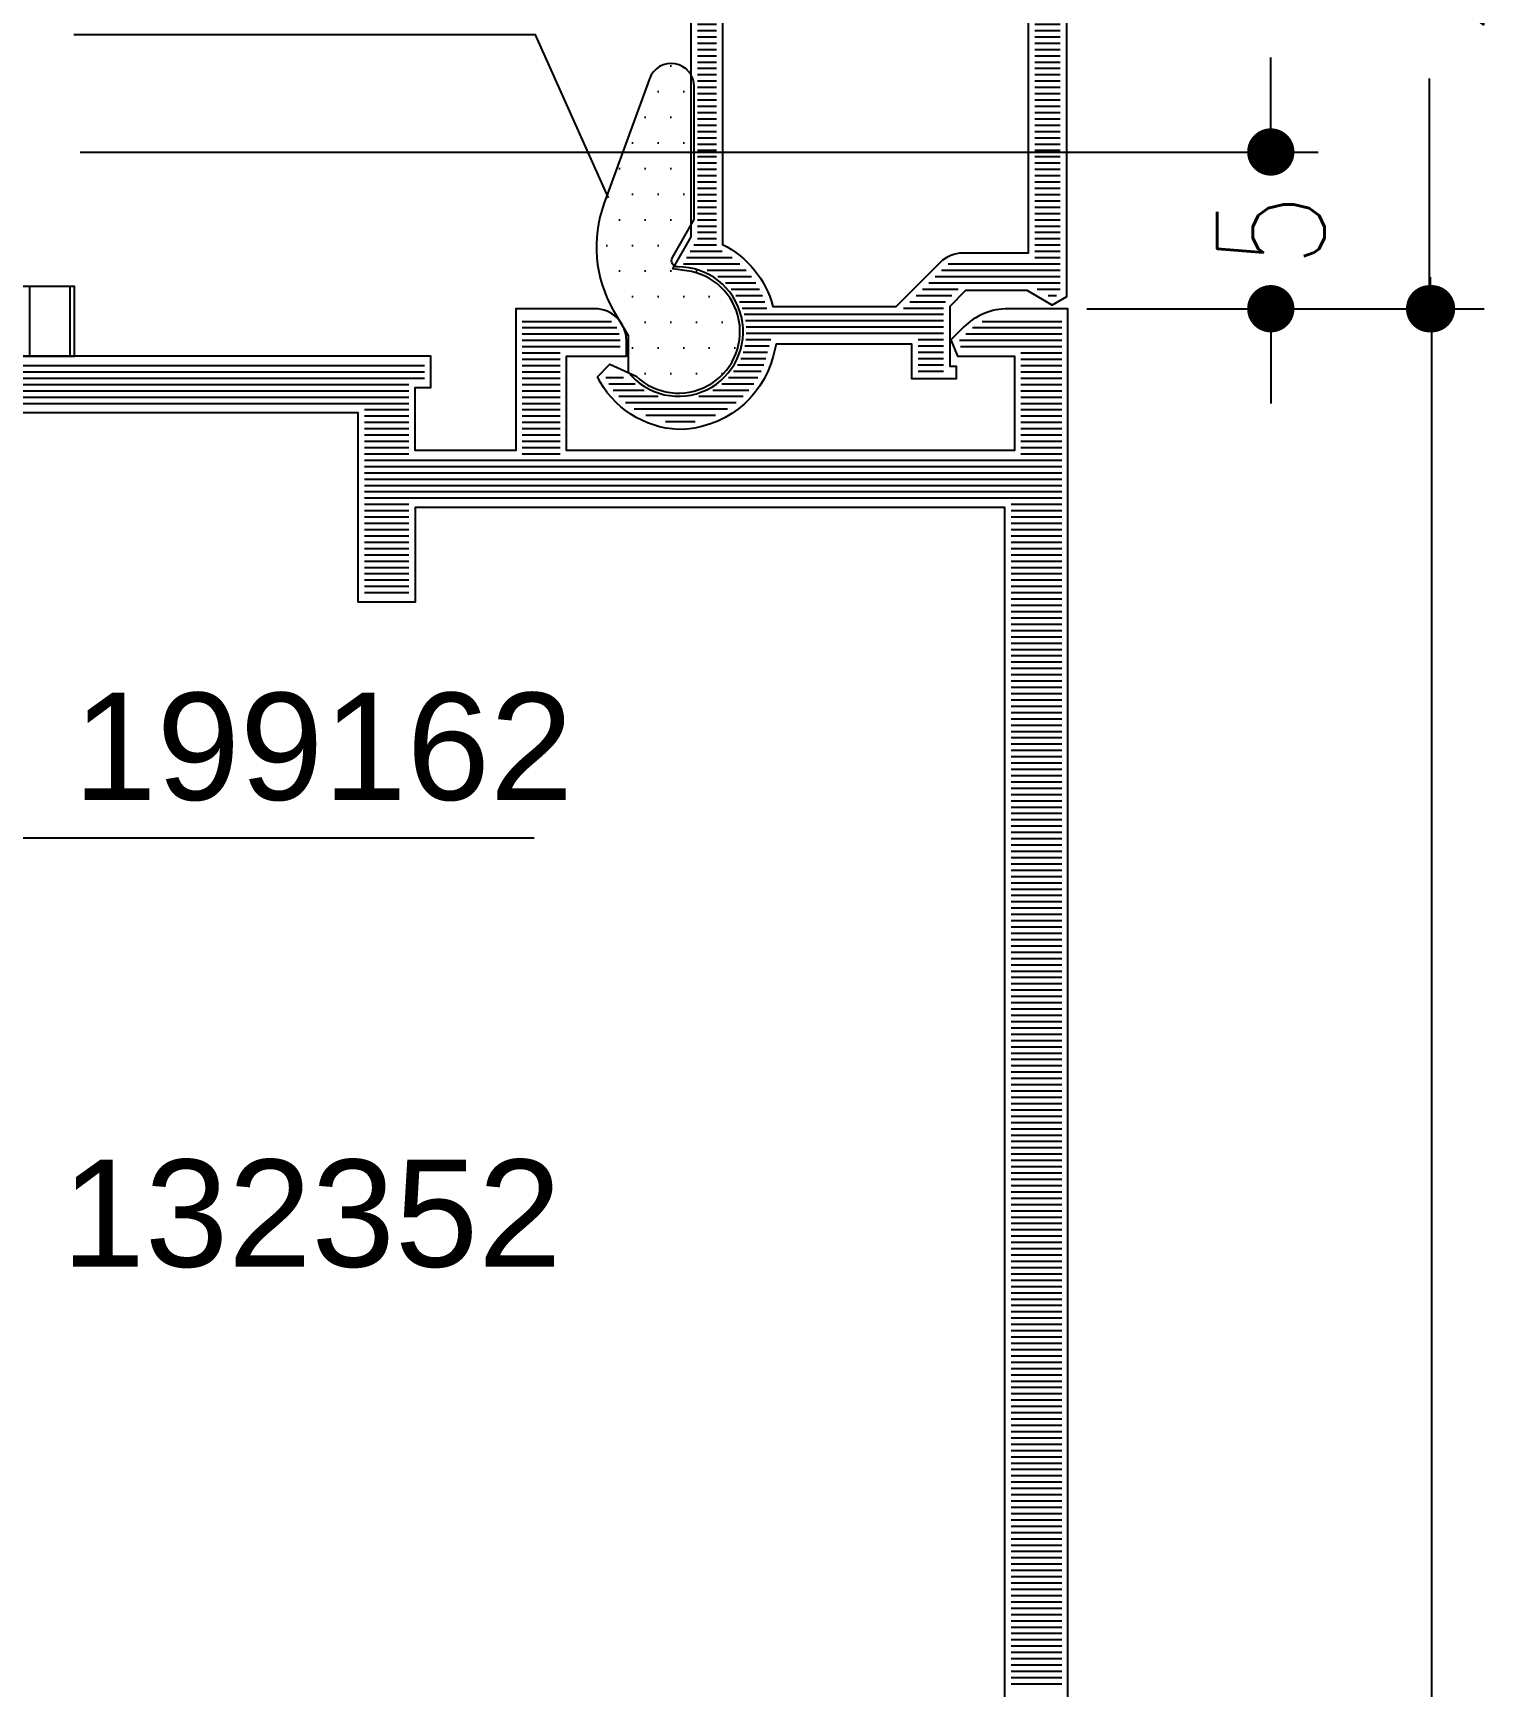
# Model space of a CAD drawing. Extents: x 15 to 184, y 134 to 230.
# Drawn here: x 151.35 to 174.63, y 181.95 to 208.17 of the extents above; entities that cross this region are included whole.
import ezdxf

# ---------------------------------------------------------------- set-up
doc = ezdxf.new("R2010")
doc.units = 0
doc.header["$LTSCALE"] = 6
doc.layers.get('0').update_dxf_attribs({"color": 4, "linetype": 'CONTINUOUS'})
doc.layers.get('DEFPOINTS').update_dxf_attribs({"linetype": 'CONTINUOUS'})
for name, color, linetype in [('DICHT_PAR', 3, 'CONTINUOUS'), ('DICHT_SCH', 3, 'CONTINUOUS'), ('KH_NOR', 7, 'CONTINUOUS'), ('KH_SCH', 3, 'CONTINUOUS'), ('KN_NOR', 7, 'CONTINUOUS'), ('KN_SCH', 3, 'CONTINUOUS'), ('LLMASSE', 7, 'CONTINUOUS'), ('PNR', 7, 'CONTINUOUS')]:
    doc.layers.add(name, color=color, linetype=linetype)
doc.styles.add('SIM80S00', font='simplex.shx', dxfattribs={"width": 0.8})
doc.styles.get("Standard").update_dxf_attribs({"font": 'simplex.shx', "width": 0.8})
doc.styles.add('SWISSL', font='swissl_0.ttf')
doc.dimstyles.new('DOK-1ZU1-STRICH1', dxfattribs={"dimscale": 0, "dimtxt": 3, "dimasz": 1, "dimexe": 1.5, "dimexo": 0.6, "dimgap": 1.5, "dimtad": 0, "dimdsep": 46, "dimtxsty": 'Standard', "dimblk": 'STRICH1', "dimblk1": 'STRICH1', "dimblk2": 'STRICH1', "dimcen": 0, "dimse1": 1, "dimse2": 1, "dimclrd": 2, "dimclre": 2, "dimclrt": 7, "dimadec": 0, "dimazin": 0, "dimtfac": 0.7, "dimtdec": 4, "dimtofl": 0, "dimtmove": 0, "dimatfit": 3, "dimldrblk": 'STRICH1', "dimfxl": 1, "dimtolj": 1, "dimtzin": 0, "dimarcsym": 0})
doc.dimstyles.new('DOK-1ZU2-PUNKT', dxfattribs={"dimscale": 0.5, "dimtxt": 3.4, "dimasz": 1.5, "dimexe": 1.5, "dimexo": 0.6, "dimgap": 1.5, "dimtad": 0, "dimlfac": 2, "dimdsep": 46, "dimtxsty": 'SIM80S00', "dimblk": 'PUNKT', "dimblk1": 'PUNKT', "dimblk2": 'PUNKT', "dimcen": 0, "dimclrd": 3, "dimclre": 3, "dimclrt": 3, "dimadec": 0, "dimazin": 0, "dimtfac": 0.7, "dimtofl": 0, "dimtmove": 2, "dimatfit": 3, "dimldrblk": 'PUNKT', "dimfxl": 1, "dimtolj": 1, "dimarcsym": 0})

# ---------------------------------------------------------------- blocks, each defined once
blk = doc.blocks.new('*X31')
at = {"color": 0}
for p, q in [((-117.600013058627, 67.27957999613282), (-117.6000135478301, 69.80001268397778)), ((-117.4000129990866, 66.97282101914548), (-117.4000135478301, 69.80001266240666)), ((-117.2000129575082, 66.75860432854331), (-117.2000135478301, 69.80001264083553)), ((-117.0000129186892, 66.55860428972431), (-117.0000135478301, 69.80001261926441)), ((-116.8000129252142, 66.59222174481994), (-116.8000135478301, 69.80001259769328)), ((-116.6000132955067, 68.50001272724948), (-116.6000135478301, 69.80001257612216)), ((-116.4000132955067, 68.50001272725427), (-116.4000135478301, 69.80001255455103)), ((-116.2000132955067, 68.50001272725906), (-116.2000135478301, 69.80001253297989)), ((-116.0000132955067, 68.50001272726385), (-116.0000135478301, 69.80001251140877)), ((-115.8000132955067, 68.50001272726864), (-115.8000135478301, 69.80001248983764)), ((-115.6000132955067, 68.50001272727341), (-115.60001354783, 69.80001246826652)), ((-115.4000132955067, 68.5000127272782), (-115.40001354783, 69.80001244669539)), ((-115.2000132955067, 68.50001272728299), (-115.20001354783, 69.80001242512427)), ((-115.0000132955067, 68.50001272728778), (-115.00001354783, 69.80001240355314)), ((-114.8000132955067, 68.50001272729257), (-114.80001354783, 69.80001238198201)), ((-114.6000132955067, 68.50001272729736), (-114.60001354783, 69.80001236041089)), ((-114.4000132955067, 68.50001272730215), (-114.40001354783, 69.80001233883976)), ((-114.2000132955067, 68.50001272730694), (-114.20001354783, 69.80001231726862)), ((-114.0000132955067, 68.50001272731171), (-114.00001354783, 69.8000122956975)), ((-113.8000132955067, 68.5000127273165), (-113.80001354783, 69.80001227412637)), ((-113.6000132955067, 68.50001272732129), (-113.60001354783, 69.80001225255525)), ((-113.4000132955067, 68.50001272732608), (-113.40001354783, 69.80001223098412)), ((-113.2000092583215, 47.69995672727232), (-113.20001354783, 69.800012209413)), ((-113.0000092583215, 47.69995672727232), (-113.00001354783, 69.80001218784187)), ((-112.8000092583215, 47.69995672727232), (-112.8000135478299, 69.80001216627075)), ((-112.6000092583214, 47.69995672727232), (-112.6000135478299, 69.80001214469962)), ((-112.4000092583214, 47.69995672727232), (-112.4000135478299, 69.8000121231285)), ((-112.2000092583214, 47.69995672727232), (-112.2000135478299, 69.80001210155736)), ((-112.0000092583214, 47.69995672727232), (-112.0000135478299, 69.80001207998623)), ((-111.8000132372757, 68.19999999999999), (-111.8000135478299, 69.8000120584151)), ((-111.6000132372757, 68.19999999999999), (-111.6000135478299, 69.80001203684398)), ((-111.4000132372757, 68.19999999999999), (-111.4000135478299, 69.80001201527286)), ((-111.2000132372757, 68.19999999999999), (-111.2000135478299, 69.80001199370173)), ((-111.0000132372757, 68.19999999999999), (-111.0000135478299, 69.8000119721306)), ((-110.8000132372757, 68.19999999999999), (-110.8000135478299, 69.80001195055948)), ((-110.6000132372757, 68.19999999999999), (-110.6000135478298, 69.80001192898835)), ((-110.4000132372757, 68.19999999999999), (-110.4000135478298, 69.80001190741723)), ((-110.2000132372757, 68.19999999999999), (-110.2000135478298, 69.80001188584609)), ((-110.0000132372757, 68.19999999999999), (-110.0000135478298, 69.80001186427496)), ((-109.8000132372757, 68.19999999999999), (-109.8000135478298, 69.80001184270384)), ((-109.6000132372756, 68.19999999999999), (-109.6000135478298, 69.80001182113271)), ((-109.4000132372756, 68.19999999999999), (-109.4000135478298, 69.80001179956159)), ((-109.2000132372757, 68.19999999999999), (-109.2000135478298, 69.80001177799046)), ((-109.0000132372757, 68.19999999999999), (-109.0000135478298, 69.80001175641934)), ((-108.8000132372756, 68.19999999999999), (-108.8000135478298, 69.80001173484821)), ((-108.6000132372756, 68.19999999999999), (-108.6000135478298, 69.80001171327709)), ((-108.4000132372756, 68.19999999999999), (-108.4000135478298, 69.80001169170596)), ((-108.2000132372756, 68.19999999999999), (-108.2000135478298, 69.80001167013484)), ((-108.0000132372756, 68.19999999999999), (-108.0000135478298, 69.8000116485637)), ((-107.8000132372756, 68.19999999999999), (-107.8000135478297, 69.80001162699257)), ((-107.6000132372756, 68.19999999999999), (-107.6000135478297, 69.80001160542145)), ((-107.4000132372756, 68.19999999999999), (-107.4000135478297, 69.80001158385032)), ((-107.2000132372756, 68.19999999999999), (-107.2000135478297, 69.8000115622792)), ((-107.0000132372756, 68.19999999999999), (-107.0000135478297, 69.80001154070807)), ((-106.8000132372756, 68.19999999999999), (-106.8000135478297, 69.80001151913694)), ((-106.6000132372756, 68.19999999999999), (-106.6000135478297, 69.80001149756582)), ((-106.4000132372756, 68.19999999999999), (-106.4000135478297, 69.8000114759947)), ((-106.2000132372756, 68.19999999999999), (-106.2000135478297, 69.80001145442357)), ((-106.0000132372756, 68.19999999999999), (-106.0000135478297, 69.80001143285243)), ((-105.8000132372756, 68.19999999999999), (-105.8000135478297, 69.8000114112813)), ((-105.6000132372756, 68.19999999999999), (-105.6000135478296, 69.80001138971018)), ((-105.4000132372756, 68.19999999999999), (-105.4000135478296, 69.80001136813905)), ((-105.2000132372756, 68.19999999999999), (-105.2000135478296, 69.80001134656793)), ((-105.0000132372756, 68.19999999999999), (-105.0000135478296, 69.8000113249968)), ((-104.8000132372756, 68.19999999999999), (-104.8000135478296, 69.80001130342568)), ((-104.6000132372756, 68.19999999999999), (-104.6000135478296, 69.80001128185455)), ((-104.4000132372756, 68.19999999999999), (-104.4000135478296, 69.80001126028343)), ((-104.2000132372756, 68.19999999999999), (-104.2000135478296, 69.8000112387123)), ((-104.0000132372756, 68.19999999999999), (-104.0000135478296, 69.80001121714116)), ((-103.8000132372756, 68.19999999999999), (-103.8000135478296, 69.80001119557004)), ((-103.6000132372755, 68.19999999999999), (-103.6000135478296, 69.80001117399891)), ((-103.4000132372755, 68.19999999999999), (-103.4000135478296, 69.80001115242779)), ((-103.2000132372755, 68.19999999999999), (-103.2000135478296, 69.80001113085666)), ((-103.0000132372755, 68.19999999999999), (-103.0000135478296, 69.80001110928553)), ((-102.8000132372755, 68.19999999999999), (-102.8000135478295, 69.80001108771441)), ((-102.6000132372755, 68.19999999999999), (-102.6000135478295, 69.80001106614328)), ((-102.4000132372755, 68.19999999999999), (-102.4000135478295, 69.80001104457216)), ((-102.2000132372755, 68.19999999999999), (-102.2000135478295, 69.80001102300103)), ((-102.0000132372755, 68.19999999999999), (-102.0000135478295, 69.8000110014299)), ((-101.8000132372755, 68.19999999999999), (-101.8000135478295, 69.80001097985877)), ((-101.6000132372755, 68.19999999999999), (-101.6000135478295, 69.80001095828764)), ((-101.4000132372755, 68.19999999999999), (-101.4000135478295, 69.80001093671652)), ((-101.2000132372755, 68.19999999999999), (-101.2000135478295, 69.80001091514539)), ((-101.0000132372755, 68.19999999999999), (-101.0000135478295, 69.80001089357427)), ((-100.8000132372755, 68.19999999999999), (-100.8000135478295, 69.80001087200314)), ((-100.6000132372755, 68.19999999999999), (-100.6000135478294, 69.80001085043202)), ((-100.4000132372755, 68.19999999999999), (-100.4000135478294, 69.80001082886089)), ((-100.2000132372755, 68.19999999999999), (-100.2000135478294, 69.80001080728977)), ((-100.0000132372755, 68.19999999999999), (-100.0000135478294, 69.80001078571863)), ((-99.80001323727546, 68.19999999999999), (-99.80001354782942, 69.8000107641475)), ((-99.60001323727546, 68.19999999999999), (-99.6000135478294, 69.80001074257638)), ((-99.40001323727546, 68.19999999999999), (-99.4000135478294, 69.80001072100525)), ((-99.20001323727547, 68.19999999999999), (-99.2000135478294, 69.80001069943413)), ((-99.00001323727545, 68.19999999999999), (-99.0000135478294, 69.800010677863)), ((-98.80001323727545, 68.19999999999999), (-98.80001354782938, 69.80001065629187)), ((-98.60001323727545, 68.19999999999999), (-98.60001354782938, 69.80001063472075)), ((-98.40001323727545, 68.19999999999999), (-98.40001354782936, 69.80001061314962)), ((-98.20001323727544, 68.19999999999999), (-98.20001354782936, 69.8000105915785)), ((-98.00001323727544, 68.19999999999999), (-98.00001354782935, 69.80001057000736)), ((-97.80001323727544, 68.19999999999999), (-97.80001354782934, 69.80001054843623)), ((-97.60001323727542, 68.19999999999999), (-97.60001354782933, 69.80001052686511)), ((-97.40001323727542, 68.19999999999999), (-97.40001354782932, 69.80001050529398)), ((-97.20001323727543, 68.19999999999999), (-97.20001354782933, 69.80001048372286)), ((-97.00001323727543, 68.19999999999999), (-97.00001354782931, 69.80001046215173)), ((-96.80001323727541, 68.19999999999999), (-96.80001354782931, 69.8000104405806)), ((-96.6000132372754, 68.19999999999999), (-96.60001354782929, 69.80001041900948)), ((-96.4000132372754, 68.19999999999999), (-96.40001354782927, 69.80001039743836)), ((-96.20001323727541, 68.19999999999999), (-96.20001354782929, 69.80001037586723)), ((-96.0000132372754, 68.19999999999999), (-96.00001354782927, 69.80001035429609)), ((-95.8000132372754, 68.19999999999999), (-95.80001354782927, 69.80001033272497)), ((-95.60001323727539, 68.19999999999999), (-95.60001354782925, 69.80001031115384)), ((-95.40001323727539, 68.19999999999999), (-95.40001354782925, 69.80001028958272)), ((-95.20001323727539, 68.19999999999999), (-95.20001354782924, 69.80001026801159)), ((-95.00001323727538, 68.19999999999999), (-95.00001354782923, 69.80001024644046)), ((-94.80001323727538, 68.19999999999999), (-94.80001354782922, 69.80001022486934)), ((-94.60001323727536, 68.19999999999999), (-94.6000135478292, 69.80001020329821)), ((-94.40001323727536, 68.19999999999999), (-94.4000135478292, 69.80001018172709)), ((-94.20001323727537, 68.19999999999999), (-94.2000135478292, 69.80001016015596)), ((-94.00001323727537, 68.19999999999999), (-94.0000135478292, 69.80001013858484)), ((-93.80001323727535, 68.19999999999999), (-93.80001354782918, 69.8000101170137)), ((-93.60001323727535, 68.19999999999999), (-93.60001354782918, 69.80001009544257)), ((-93.40001323727535, 68.19999999999999), (-93.40001354782916, 69.80001007387145)), ((-93.20001323727536, 68.19999999999999), (-93.20001354782916, 69.80001005230032)), ((-93.00001323727534, 68.19999999999999), (-93.00001354782916, 69.8000100307292)), ((-92.80001323727534, 68.19999999999999), (-92.80001354782914, 69.80001000915807)), ((-92.60001323727533, 68.19999999999999), (-92.60001354782914, 69.80000998758695)), ((-92.40001323727533, 68.19999999999999), (-92.40001354782912, 69.80000996601582)), ((-92.20001323727533, 68.19999999999999), (-92.20001354782913, 69.8000099444447)), ((-92.00001323727533, 68.19999999999999), (-92.00001354782911, 69.80000992287357)), ((-91.80001323727532, 68.19999999999999), (-91.80001354782911, 69.80000990130243)), ((-91.6000132372753, 68.19999999999999), (-91.60001354782909, 69.8000098797313)), ((-91.4000132372753, 68.19999999999999), (-91.40001354782908, 69.80000985816018)), ((-91.20001323727531, 68.19999999999999), (-91.20001354782909, 69.80000983658906)), ((-91.00001323727531, 68.19999999999999), (-91.00001354782907, 69.80000981501793)), ((-90.8000132372753, 68.19999999999999), (-90.80001354782907, 69.8000097934468)), ((-90.60001323727529, 68.19999999999999), (-90.60001354782905, 69.80000977187568)), ((-90.40001323727529, 68.19999999999999), (-90.40001354782905, 69.80000975030455)), ((-90.2000132372753, 68.19999999999999), (-90.20001354782904, 69.80000972873343)), ((-90.00001323727528, 68.19999999999999), (-90.00001354782904, 69.8000097071623)), ((-89.80001323727528, 68.19999999999999), (-89.80001354782902, 69.80000968559116)), ((-89.60001323727528, 68.19999999999999), (-89.60001354782901, 69.80000966402004)), ((-89.40001323727527, 68.19999999999999), (-89.400013547829, 69.80000964244891)), ((-89.20001323727527, 68.19999999999999), (-89.200013547829, 69.80000962087779)), ((-89.00001323727527, 68.19999999999999), (-89.000013547829, 69.80000959930666)), ((-88.80001323727527, 68.19999999999999), (-88.80001354782898, 69.80000957773554)), ((-88.60001323727525, 68.19999999999999), (-88.60001354782898, 69.80000955616441)), ((-88.40001323727525, 68.19999999999999), (-88.40001354782896, 69.80000953459329)), ((-88.20001323727526, 68.19999999999999), (-88.20001354782896, 69.80000951302216)), ((-88.00001323727525, 68.19999999999999), (-88.00001354782896, 69.80000949145104)), ((-87.80001323727524, 68.19999999999999), (-87.80001354782894, 69.8000094698799)), ((-87.60001323727523, 68.19999999999999), (-87.60001354782894, 69.80000944830877)), ((-87.40001323727523, 68.19999999999999), (-87.40001354782892, 69.80000942673765)), ((-87.20001323727524, 68.19999999999999), (-87.20001354782893, 69.80000940516652)), ((-87.00001323727523, 68.19999999999999), (-87.00001354782891, 69.8000093835954)), ((-86.80001323727522, 68.19999999999999), (-86.80001354782891, 69.80000936202427)), ((-86.60001323727522, 68.19999999999999), (-86.6000135478289, 69.80000934045314)), ((-86.40001323727522, 68.19999999999999), (-86.40001354782888, 69.80000931888202)), ((-86.20001323727521, 68.19999999999999), (-86.20001354782889, 69.8000092973109)), ((-86.00001323727521, 68.19999999999999), (-86.00001354782887, 69.80000927573977)), ((-85.80001323727521, 68.19999999999999), (-85.80001354782887, 69.80000925416863)), ((-85.60001323727519, 68.19999999999999), (-85.60001354782885, 69.8000092325975)), ((-85.40001323727519, 68.19999999999999), (-85.40001354782885, 69.80000921102638)), ((-85.2000132372752, 68.19999999999999), (-85.20001354782885, 69.80000918945525)), ((-85.0000132372752, 68.19999999999999), (-85.00001354782884, 69.80000916788413)), ((-84.80001323727518, 68.19999999999999), (-84.80001354782883, 69.800009146313)), ((-84.60001323727518, 68.19999999999999), (-84.60001354782881, 69.80000912474188)), ((-84.40001323727518, 68.2), (-84.4000135478288, 69.80000910317075)), ((-84.20001323727519, 68.2), (-84.2000135478288, 69.80000908159963)), ((-84.00001323727517, 68.2), (-84.0000135478288, 69.8000090600285)), ((-83.80001323727517, 68.2), (-83.80001354782878, 69.80000903845736)), ((-83.60001323727516, 68.2), (-83.60001354782878, 69.80000901688624)), ((-83.40001323727516, 68.2), (-83.40001354782876, 69.80000899531511)), ((-83.20001323727516, 68.2), (-83.20001354782876, 69.80000897374399)), ((-83.00001323727516, 68.2), (-83.00001354782876, 69.80000895217286)), ((-82.80001323727515, 68.2), (-82.80001354782874, 69.80000893060173)), ((-82.60001323727514, 68.2), (-82.60001354782874, 69.80000890903061)), ((-82.40001323727513, 68.2), (-82.40001354782872, 69.80000888745948)), ((-82.20001323727514, 68.2), (-82.20001354782873, 69.80000886588836)), ((-82.00001323727514, 68.2), (-82.00001354782871, 69.80000884431723)), ((-81.80001323727512, 68.2), (-81.80001354782871, 69.8000088227461)), ((-81.60001323727512, 68.2), (-81.6000135478287, 69.80000880117497)), ((-81.40001323727512, 68.2), (-81.40001354782868, 69.80000877960384)), ((-81.20001323727513, 68.2), (-81.20001354782869, 69.80000875803272)), ((-81.00001323727511, 68.2), (-81.00001354782867, 69.80000873646159)), ((-80.80001323727511, 68.2), (-80.80001354782867, 69.80000871489047)), ((-80.6000132372751, 68.2), (-80.60001354782865, 69.80000869331934)), ((-80.4000132372751, 68.2), (-80.40001354782865, 69.80000867174822)), ((-80.2000132372751, 68.2), (-80.20001354782865, 69.80000865017709)), ((-80.0000132372751, 68.2), (-80.00001354782864, 69.80000862860597)), ((-79.8000132372751, 68.2), (-79.80001354782863, 69.80000860703484)), ((-79.60001323727508, 68.2), (-79.60001354782861, 69.8000085854637)), ((-79.40001323727508, 68.2), (-79.4000135478286, 69.80000856389258)), ((-79.20001323727509, 68.2), (-79.2000135478286, 69.80000854232145)), ((-79.00001323727508, 68.2), (-79.0000135478286, 69.80000852075032)), ((-78.80001323727507, 68.2), (-78.80001354782858, 69.8000084991792)), ((-78.60001323727506, 68.2), (-78.60001354782858, 69.80000847760807)), ((-78.40001323727506, 68.2), (-78.40001354782856, 69.80000845603695)), ((-78.20001323727507, 68.2), (-78.20001354782856, 69.80000843446582)), ((-78.00001323727506, 68.2), (-78.00001354782856, 69.8000084128947)), ((-77.80001323727505, 68.2), (-77.80001354782854, 69.80000839132357)), ((-77.60001323727505, 68.2), (-77.60001354782854, 69.80000836975243)), ((-77.40001323727505, 68.2), (-77.40001354782852, 69.80000834818131)), ((-77.20001323727504, 68.2), (-77.20001354782853, 69.80000832661018)), ((-77.00001323727504, 68.2), (-77.00001354782852, 69.80000830503906)), ((-76.80001323727504, 68.2), (-76.80001354782851, 69.80000828346793)), ((-76.60001323727502, 68.2), (-76.6000135478285, 69.8000082618968)), ((-76.40001323727502, 68.2), (-76.40001354782848, 69.80000824032568)), ((-76.20001323727503, 68.2), (-76.20001354782849, 69.80000821875456)), ((-76.00001323727503, 68.2), (-76.00001354782847, 69.80000819718343)), ((-75.80001323727501, 68.2), (-75.80001354782847, 69.8000081756123)), ((-75.60001323727501, 68.2), (-75.60001354782845, 69.80000815404117)), ((-75.400013237275, 68.2), (-75.40001354782845, 69.80000813247004)), ((-75.20001323727502, 68.2), (-75.20001354782845, 69.80000811089891)), ((-75.000013237275, 68.2), (-75.00001354782844, 69.80000808932779)), ((-74.800013237275, 68.2), (-74.80001354782843, 69.80000806775666)), ((-74.600013237275, 68.2), (-74.60001354782841, 69.80000804618554)), ((-74.40001323727499, 68.2), (-74.40001354782841, 69.80000802461441)), ((-117.400010228807, 52.70001272719926), (-117.400010809697, 55.69282680920701)), ((-117.200010228807, 52.70001272720564), (-117.20001082557, 55.77460660128389)), ((-117.000010228807, 52.70001272721202), (-117.0000108305013, 55.80001272719993)), ((-116.800010228807, 52.7000127272184), (-116.8000108305012, 55.80001272729701)), ((-117.600010228807, 52.70001272719287), (-117.6000107779283, 55.52915076821369)), ((-116.600010228807, 52.70001272722478), (-116.6000104617209, 53.90001272725326)), ((-116.400010228807, 52.70001272723116), (-116.4000104617209, 53.90001272725052)), ((-116.200010228807, 52.70001272723754), (-116.2000104617209, 53.90001272724779)), ((-116.000010228807, 52.70001272724392), (-116.0000104617209, 53.90001272724506)), ((-115.800010228807, 52.7000127272503), (-115.8000104617209, 53.90001272724232)), ((-115.600010228807, 52.70001272725668), (-115.6000104617209, 53.90001272723958)), ((-115.400010228807, 52.70001272726306), (-115.4000104617209, 53.90001272723685)), ((-115.200010228807, 52.70001272726945), (-115.2000104617209, 53.90001272723412)), ((-115.000010228807, 52.70001272727583), (-115.0000104617209, 53.90001272723138)), ((-114.800010228807, 52.70001272728221), (-114.8000104617209, 53.90001272722865)), ((-114.600010228807, 52.70001272728859), (-114.6000104617209, 53.90001272722591)), ((-114.4000102288069, 52.70001272729497), (-114.4000104617209, 53.90001272722318)), ((-114.2000102288069, 52.70001272730135), (-114.2000104617209, 53.90001272722044)), ((-114.0000102288069, 52.70001272730773), (-114.0000104617208, 53.90001272721771)), ((-113.8000102288069, 52.70001272731411), (-113.8000104617208, 53.90001272721498)), ((-113.6000102288069, 52.70001272732049), (-113.6000104617208, 53.90001272721224)), ((-113.4000102288069, 52.70001272732687), (-113.4000104617208, 53.90001272720951)), ((-116.2000039595386, 20.40000000000005), (-116.2000096271127, 49.60001272727241)), ((-116.0000039595386, 20.40000000000005), (-116.0000096271127, 49.60001272727241)), ((-115.8000039595386, 20.40000000000005), (-115.8000096271127, 49.60001272727241)), ((-115.6000040565859, 20.89999936361211), (-115.6000095300653, 49.10001272728008)), ((-115.4000040565861, 20.90000063634444), (-115.4000095300652, 49.1000127272647)), ((-115.2000040565864, 20.90000190907678), (-115.2000095300652, 49.10001272724931)), ((-115.0000040565866, 20.90000318180911), (-115.0000095300652, 49.10001272723393)), ((-114.8000092583215, 47.69995672727232), (-114.8000095300652, 49.10001272721855)), ((-114.6000092583215, 47.69995672727232), (-114.6000095300652, 49.10001272720317)), ((-114.4000092583215, 47.69995672727232), (-114.4000095300652, 49.10001272718779)), ((-114.2000092583215, 47.69995672727232), (-114.2000095300652, 49.10001272717241)), ((-114.0000092583215, 47.69995672727232), (-114.0000095300652, 49.10001272715702)), ((-113.8000092583215, 47.69995672727232), (-113.8000095300652, 49.10001272714164)), ((-113.6000092583215, 47.69995672727232), (-113.6000095300652, 49.10001272712626)), ((-113.4000092583214, 47.69995672727232), (-113.4000095300652, 49.10001272711088)), ((-111.8000092583214, 47.69995672727232), (-111.8000095300652, 49.10001272727236)), ((-111.6000092583214, 47.69995672727232), (-111.6000095300652, 49.10001272727237)), ((-111.4000092583214, 47.69995672727232), (-111.4000095300652, 49.10001272727239)), ((-111.2000092583214, 47.69995672727232), (-111.2000095300652, 49.10001272727241)), ((-111.0000092583214, 47.69995672727232), (-111.0000095300652, 49.10001272727242)), ((-110.8000092583214, 47.69995672727232), (-110.8000095300652, 49.10001272727244)), ((-110.6000092583214, 47.69995672727232), (-110.6000095300652, 49.10001272727245)), ((-110.4000092583214, 47.69995672727232), (-110.4000095300651, 49.10001272727246)), ((-110.2000092583214, 47.69995672727232), (-110.2000095300652, 49.10001272727248)), ((-110.0000092583214, 47.69995672727232), (-110.0000095300652, 49.10001272727249)), ((-109.8000092583214, 47.69995672727232), (-109.8000095300652, 49.10001272727251)), ((-109.6000092583214, 47.69995672727232), (-109.6000095300651, 49.10001272727253)), ((-109.4000092583214, 47.69995672727232), (-109.4000095300651, 49.10001272727254)), ((-109.2000092583214, 47.69995672727232), (-109.2000095300651, 49.10001272727256)), ((-109.0000092583214, 47.69995672727232), (-109.0000095300651, 49.10001272727257))]:
    blk.add_line(p, q, dxfattribs=at)
blk = doc.blocks.new('B-LL132352')
at = {"layer": 'KH_NOR'}
blk.add_lwpolyline([(70.00000000015382, 1.538112688903591e-10), (70.00001272711862, 118.0000000001538), (68.10417578330669, 118, 0.198912367379658), (66.68996222093358, 117.4142135623731), (66.28788069291647, 117.012132034356), (66.50001272727243, 116.5), (68.30001272725191, 116.5000000000205), (68.3000127273237, 113.5000000000513), (54.10001272721089, 113.4999999998974), (54.10001272725191, 116.4999999999795), (56.00001272733397, 116.5000000000615), (56.00001272727243, 117, 0.414213562373095), (55.00001272727243, 118), (52.50001272718013, 117.9999999999077), (52.50001272732371, 113.5000000000513), (49.30001272711858, 113.4999999997436), (49.30001272727241, 115.5), (49.80001272727244, 115.5), (49.80001272727244, 116.5), (20.20000000000007, 116.5)], format="xyb", dxfattribs=at)
blk.add_lwpolyline([(22.50000000000004, 114.7), (22.49999999999975, 3.299999999999769), (47.5, 3.299999999999991), (47.5, 9.299999999999946), (49.30005599999981, 9.299999999999946), (49.30005599999981, 6.300000000000059), (68, 6.300000000000056), (68, 111.6999999999999), (49.30001272727238, 111.7), (49.30001272727261, 108.7), (47.49995672727234, 108.7), (47.49995672727234, 114.7), (22.50000000000004, 114.7)], close=True, dxfattribs=at)
at = {"layer": 'KH_SCH', "rotation": 270}
blk.add_blockref('*X31', (0, 0), dxfattribs=at)
blk = doc.blocks.new('STREIFEN')
at = {"layer": 'DICHT_SCH'}
h = blk.add_hatch(dxfattribs=at)
h.set_pattern_fill('LINE', color=256, scale=0.4, angle=90, style=0)
h.set_pattern_definition([(90, (-94.31533518184392, -226.5009291368289), (-1.27, 7.776250346772095e-17), [])])
h.paths.add_polyline_path([(0, 2.199999999999989), (0, 0), (24, 0), (24, 2.199999999999989)])
at = {"layer": 'DICHT_PAR'}
blk.add_lwpolyline([(0, 2.199999999999989), (0, 0), (24, 0), (24, 2.199999999999989)], close=True, dxfattribs=at)
blk = doc.blocks.new('LL199162')
blk.add_blockref('STREIFEN', (0, 0))
blk = doc.blocks.new('PUNKT')
at = {"color": 0, "linetype": 'CONTINUOUS'}
blk.add_line((-0.5, 0), (-1, 0), dxfattribs=at)
at = {"color": 0, "linetype": 'CONTINUOUS', "const_width": 0.5}
blk.add_lwpolyline([(-0.25, 0, 1), (0.25, 0, 1)], format="xyb", close=True, dxfattribs=at)
blk = doc.blocks.new('*D41')
at = {"color": 3, "linetype": 'ByBlock', "transparency": 16777216}
for p, q in [((168.0520878915764, 203.8000000000769), (174.2648050927085, 203.8000000000769)), ((173.5148050927085, 203.0500000000769), (173.5148050927085, 176.5395238096007)), ((173.5148050927085, 145.5500000000769), (173.5148050927085, 172.0604761905531)), ((168.052081528094, 144.8000000000769), (174.2648050927085, 144.8000000000769))]:
    blk.add_line(p, q, dxfattribs=at)
at = {"layer": 'DEFPOINTS', "color": 0, "linetype": 'ByBlock', "transparency": 16777216}
for p in [(167.7520878915764, 203.8000000000769), (173.5148050927085, 203.8000000000769), (167.752081528094, 144.8000000000769)]:
    blk.add_point(p, dxfattribs=at)
at = {"color": 3, "linetype": 'ByBlock', "transparency": 16777216, "xscale": 0.75, "yscale": 0.75, "zscale": 0.75}
for p, rotation in [((173.5148050927085, 203.8000000000769), 90), ((173.5148050927085, 144.8000000000769), 270)]:
    blk.add_blockref('PUNKT', p, dxfattribs=dict(at, rotation=rotation))
at = {"color": 3, "linetype": 'ByBlock', "transparency": 16777216, "insert": (173.5148050927085, 174.3000000000769), "char_height": 1.7, "attachment_point": 5, "rotation": 90, "style": 'SIM80S00'}
blk.add_mtext('\\A1;118', dxfattribs=at)
blk = doc.blocks.new('*D76')
at = {"color": 3, "linetype": 'ByBlock', "transparency": 16777216}
for p, q in [((170.9667615001905, 207.0347908529706), (170.9667615001905, 207.7847908529706)), ((152.0956587360811, 206.2847908529706), (171.7167615001905, 206.2847908529706)), ((168.3520878915764, 203.8000000000769), (171.7167615001905, 203.8000000000769)), ((170.9667615001905, 203.0500000000769), (170.9667615001905, 202.3000000000769))]:
    blk.add_line(p, q, dxfattribs=at)
at = {"layer": 'DEFPOINTS', "color": 0, "linetype": 'ByBlock', "transparency": 16777216}
for p in [(151.7956587360811, 206.2847908529706), (168.0520878915764, 203.8000000000769), (170.9667615001905, 203.8000000000769)]:
    blk.add_point(p, dxfattribs=at)
at = {"color": 3, "linetype": 'ByBlock', "transparency": 16777216, "xscale": 0.75, "yscale": 0.75, "zscale": 0.75}
for p, rotation in [((170.9667615001905, 206.2847908529706), 270), ((170.9667615001905, 203.8000000000769), 90)]:
    blk.add_blockref('PUNKT', p, dxfattribs=dict(at, rotation=rotation))
at = {"color": 3, "linetype": 'ByBlock', "transparency": 16777216, "insert": (170.9667615001905, 205.0423954265237), "char_height": 1.7, "attachment_point": 5, "rotation": 90}
blk.add_mtext('\\A1;5', dxfattribs=at)
blk = doc.blocks.new('STRICH1')
at = {"color": 0, "linetype": 'CONTINUOUS'}
for p, q in [((0, -1.7), (0, 1.7)), ((0, 0), (-1, 0))]:
    blk.add_line(p, q, dxfattribs=at)
blk = doc.blocks.new('B-LL190524')
at = {"layer": 'DICHT_SCH'}
h = blk.add_hatch(dxfattribs=at)
h.set_pattern_fill('DOTS', color=256, scale=13, style=0)
h.set_pattern_definition([(0, (-3.92410173595469, -2.758173902722573), (0.40625, 0.8125), [0, -0.8125])])
edge = h.paths.add_edge_path()
edge.add_arc((-3.317893153427004, 5.088597082690742), 2.499763217195936, 209.9886112795734, 263.450962235275, ccw=False)
edge.add_line((-5.482999999999979, 3.839145809143589), (-5.633999999999979, 4.100145809143591))
edge.add_arc((-6.50001270594689, 3.600149227737461), 0.9999872940589334, 30.00019413945395, 180.0001958734893)
edge.add_line((-7.49999999999998, 3.600145809143591), (-7.49999999999998, -0.3688541908564105))
edge.add_arc((-3.4998941207474, -0.3683754952568121), 4.000105907895506, 180.0068566278557, 244.0067749354298)
edge.add_line((-5.252999999999978, -3.963854190856409), (-4.85099999999998, -4.159854190856411))
edge.add_arc((-4.981615732636898, -4.428688760415451), 0.2988854218630834, 30.086777426792025, 64.08677712434991, ccw=False)
edge.add_line((-4.722999999999979, -4.278854190856411), (-4.566999999999981, -4.549854190856411))
edge.add_arc((-5.000006552633277, -4.799857741136122), 0.4999964497632269, -89.99924911820318, 30.000704658509278, ccw=False)
edge.add_line((-4.99999999999998, -5.299854190856411), (-5.30899999999998, -5.299854190856411))
edge.add_arc((-5.308858300480525, -5.599575336897352), 0.2997211795366636, 90.02708779118912, 135.3271954413014)
edge.add_line((-5.521999999999981, -5.388854190856414), (-6.34299999999998, -6.218854190856412))
edge.add_arc((-3.49939011838534, -9.032883733510333), 4.000609881723719, 135.2995618859506, 179.9995768971643)
edge.add_line((-7.49999999999998, -9.03285419085641), (-7.49999999999998, -11.79985419085641))
edge.add_arc((-6.800168349461039, -11.79985721048099), 0.699831650545456, 179.9997527809096, 354.9997836046462)
edge.add_line((-6.10299999999998, -11.86085419085641), (-6.027999999999979, -11.00885419085641))
edge.add_arc((-2.042363297241508, -11.3574111131723), 4.000848891731571, 124.7180367418269, 175.0020130776353, ccw=False)
edge.add_arc((-21.40454471195387, 16.5911929858545), 29.99942377251496, 304.7127477539026, 314.9966204203074)
edge.add_line((-0.1929999999999907, -4.622854190856426), (0.8120000000000207, -3.616854190856412))
edge.add_arc((0.6003736228409794, -3.405036694926893), 0.2994200646104273, 314.9741399064044, 434.974093683117)
edge.add_line((0.6780000000000221, -3.11585419085641), (-0.351999999999979, -2.839854190856411))
edge.add_arc((-0.3002386306365228, -2.646915420567336), 0.199761378747346, 179.9824380263412, 254.9823848290963, ccw=False)
edge.add_line((-0.4999999999999787, -2.646854190856413), (-0.4999999999999787, -0.09985419085641212))
edge.add_arc((-0.1997960646422729, -0.0998462910687038), 0.3002039354616461, 81.61131212566329, 180.0015077233884, ccw=False)
edge.add_line((-0.1559999999999793, 0.1971458091435885), (1.156000000000022, 0.003145809143589418))
edge.add_arc((1.199340047853499, 0.3001224449611525), 0.300122444961151, 261.6970073034988, 327.3366558788417)
edge.add_arc((0.0997399023290434, 0.5002534121344712), 1.399903313767392, 345.0090689760942, 435.5950010450154)
edge.add_arc((-7.018812010112732, -27.19893356731409), 29.99918197495759, 75.58753979790686, 83.46192188605454)
edge = h.paths.add_edge_path(flags=16)
edge.add_arc((-2.74999999999998, -0.7498541908564107), 0.7500000000000009, 0, 180)
edge.add_line((-3.49999999999998, -0.7498541908564106), (-3.49999999999998, -2.049854190856411))
edge.add_arc((-2.74999999999998, -2.049854191164067), 0.7500000000000009, 179.9999999764969, 360.0000000235032)
edge.add_line((-1.999999999999979, -2.049854190856411), (-1.999999999999979, -0.7498541908564107))
edge = h.paths.add_edge_path(flags=16)
edge.add_arc((-5.502050336243697, -0.2963033723751143), 0.7970962018495147, 359.385349966091, 424.6677949832867)
edge.add_arc((-4.100094565185552, 2.687772761748694), 2.499905462648351, 179.9914500601385, 244.88868677568712, ccw=False)
edge.add_line((-6.599999999999978, 2.688145809143588), (-6.599999999999978, 2.900145809143588))
edge.add_line((-6.599999999999978, 2.900145809143588), (-6.49999999999998, 2.900145809143588))
edge.add_arc((-6.499999925251442, 3.00014573439505), 0.09999992525148955, 269.9999571722104, 360.0000428277906)
edge.add_line((-6.399999999999981, 3.000145809143589), (-6.399999999999981, 3.600145809143591))
edge.add_arc((-6.499999925251441, 3.600145883892129), 0.09999992525148778, 359.9999571722104, 450.0000428277906)
edge.add_line((-6.49999999999998, 3.700145809143589), (-6.599999999999978, 3.700145809143589))
edge.add_arc((-6.600000074707498, 3.600145883851107), 0.09999992529250916, 89.99995719571199, 180.000042804286)
edge.add_line((-6.69999999999998, 3.600145809143591), (-6.69999999999998, -0.5028541908564108))
edge.add_arc((-4.700212425267197, -0.50255364064453), 1.999787597317789, 180.0086110438731, 235.0085152020055)
edge.add_line((-5.84699999999998, -2.140854190856412), (-5.80199999999998, -2.172854190856413))
edge.add_arc((-5.400316627351192, -1.599748081373475), 0.6998572315759647, 234.9738353795987, 370.8628248741053)
edge.add_line((-4.71299999999998, -1.467854190856411), (-4.704999999999981, -0.3048541908564104))
at = {"layer": 'DICHT_PAR'}
for points in [[(-3.602999999999977, 2.605145809143586, -0.237599), (-5.482999999999979, 3.839145809143589), (-5.633999999999979, 4.100145809143591, 0.7673270000000002), (-7.49999999999998, 3.600145809143591), (-7.49999999999998, -0.3688541908564105, 0.2867450000000001), (-5.252999999999978, -3.963854190856409), (-4.85099999999998, -4.159854190856411, -0.1494509999999999), (-4.722999999999979, -4.278854190856411), (-4.566999999999981, -4.549854190856411, -0.5773500002734709), (-4.99999999999998, -5.299854190856411), (-5.30899999999998, -5.299854190856411, 0.2002740000000002), (-5.521999999999981, -5.388854190856414), (-6.34299999999998, -6.218854190856412, 0.197552), (-7.49999999999998, -9.03285419085641), (-7.49999999999998, -11.79985419085641, 0.9572920000000007), (-6.10299999999998, -11.86085419085641), (-6.027999999999979, -11.00885419085641, -0.222995), (-4.320999999999979, -8.06885419085641, 0.04490199999999981), (-0.1929999999999907, -4.622854190856426), (0.8120000000000207, -3.616854190856412, 0.5773500002734713), (0.6780000000000221, -3.11585419085641), (-0.351999999999979, -2.839854190856411, -0.3394539999999996), (-0.4999999999999787, -2.646854190856413), (-0.4999999999999787, -0.09985419085641212, -0.4577840000000001), (-0.1559999999999793, 0.1971458091435885), (1.156000000000022, 0.003145809143589418, 0.2945039999999998), (1.452000000000021, 0.1381458091435873, 0.4172120002408051), (0.4480000000000218, 1.856145809143587, 0.03437200000000001), (-3.602999999999977, 2.605145809143586)], [(-4.704999999999981, -0.3048541908564104, 0.2928110002226887), (-5.16099999999998, 0.424145809143589, -0.290987), (-6.599999999999978, 2.688145809143588), (-6.599999999999978, 2.900145809143588), (-6.49999999999998, 2.900145809143588, 0.414214000240294), (-6.399999999999981, 3.000145809143589), (-6.399999999999981, 3.600145809143591, 0.4142140002402939), (-6.49999999999998, 3.700145809143589), (-6.599999999999978, 3.700145809143589, 0.4142140000000003), (-6.69999999999998, 3.600145809143591), (-6.69999999999998, -0.5028541908564108, 0.2446979999999999), (-5.84699999999998, -2.140854190856412), (-5.80199999999998, -2.172854190856413, 0.6738040002982226), (-4.71299999999998, -1.467854190856411), (-4.704999999999981, -0.3048541908564104)], [(-1.999999999999979, -0.7498541908564107, 0.9999999999999999), (-3.49999999999998, -0.7498541908564106), (-3.49999999999998, -2.049854190856411, 1.000000000410207), (-1.999999999999979, -2.049854190856411), (-1.999999999999979, -0.7498541908564107)]]:
    blk.add_lwpolyline(points, format="xyb", close=True, dxfattribs=at)
blk = doc.blocks.new('LL190524')
blk.add_blockref('B-LL190524', (0, 0))
blk = doc.blocks.new('B-LL3091023')
at = {"layer": 'KN_SCH'}
h = blk.add_hatch(dxfattribs=at)
h.set_pattern_fill('_U', color=256, scale=0.2, style=0, pattern_type=0)
h.set_pattern_definition([(0, (-12.61524086824097, 13.02250327400434), (0, 0.2), [])])
edge = h.paths.add_edge_path()
edge.add_line((-0.2000000000508084, 21.80000000010276), (-0.2000000000002728, 0.4154700538897877))
edge.add_line((-0.2000000000002728, 0.4154700538897864), (-0.4500000000000046, 0.2711324865925331))
edge.add_line((-0.4500000000000046, 0.2711324865925331), (-1.192820323027558, 0.7000000000520148))
edge.add_line((-1.192820323027558, 0.7000000000520148), (-3.282842712474642, 0.7000000000520223))
edge.add_line((-3.282842712474642, 0.7000000000520223), (-3.900000000000007, 0.08284271252664044))
edge.add_line((-3.900000000000007, 0.08284271252664047), (-3.900000000000013, -2.099999999947969))
edge.add_line((-3.900000000000013, -2.099999999947969), (-3.700000000000003, -2.099999999947976))
edge.add_line((-3.700000000000001, -2.099999999952376), (-4.699999999974835, -2.099999999974347))
edge.add_line((-4.699999999974835, -2.099999999974347), (-4.700000000005605, -0.9999999999419789))
edge.add_line((-4.700000000005605, -0.9999999999419791), (-9.356532657103545, -1.000000000081714))
edge.add_line((-9.356532657103545, -1.000000000081714), (-9.492087073757995, -1.524999999012127))
edge.add_arc((-12.30000000000001, -0.7999999999479821), 2.900000000000001, 270.07901743651803, 345.52248783316634, ccw=False)
edge.add_arc((-12.18013563536853, -0.9023955340299898), 2.800000000000001, 209.2081415121933, 267.62840437548994, ccw=False)
edge.add_line((-14.62412332264705, -2.26874987475974), (-14.42924214632983, -2.069287902908246))
edge.add_line((-14.42924214632983, -2.069287902908246), (-13.75317870728195, -2.38454146193488))
edge.add_arc((-12.29999999921613, -0.8000000003222183), 2.150000000266381, 227.4761480923444, 442.3377443620211)
edge.add_line((-12.01333333336139, 1.330803187171447), (-12.16120394194022, 1.35069689423467))
edge.add_line((-12.16120394194022, 1.35069689423467), (-11.69999999999955, 2.149525554427094))
edge.add_line((-11.69999999999955, 2.149525554427095), (-11.70000000015551, 20.70000000020778))
edge.add_line((-11.70000000015551, 20.70000000020778), (-28.18578597814051, 20.70000000005208))
edge.add_arc((-28.18578597812918, 19.50000000005209), 1.199999999999996, 90.00000000054077, 134.9999999999997)
edge.add_line((-29.03431411555303, 20.34852813747595), (-31.79999954050232, 17.58284271252666))
edge.add_line((-31.79999954050232, 17.58284271252666), (-31.79999954050233, 16.71441194632815))
edge.add_arc((-33.59999895980678, 16.71441206424528), 1.799999419304456, 319.99994731550623, 359.9999962465799, ccw=False)
edge.add_line((-32.22112047092991, 15.5573934721695), (-33.14162906306896, 14.46037332601911))
edge.add_line((-33.14162906306897, 14.46037332601911), (-33.60125601057764, 14.84604548197373))
edge.add_line((-33.60125601057764, 14.84604548197373), (-32.39999954050234, 16.27764694336551))
edge.add_line((-32.39999954050234, 16.27764694336551), (-32.39999954050232, 17.70000000005204))
edge.add_line((-32.39999954050232, 17.70000000005204), (-33.57394863064956, 17.70000000005204))
edge.add_line((-33.57394863064956, 17.70000000005204), (-33.70205340977959, 17.96789280106483))
edge.add_arc((-34.71191328392486, 18.61610855635405), 1.200000262839086, 327.3041288734923, 390.0744969530656)
edge.add_line((-33.67346358042067, 19.2174594057805), (-33.37731379195502, 19.80000000005204))
edge.add_line((-33.37731379195502, 19.80000000005204), (-30.99999996572186, 19.80000000005204))
edge.add_line((-30.99999996572186, 19.80000000005204), (-31.00000030850324, 21.8000000000218))
edge.add_line((-31.00000030850324, 21.8000000000218), (-0.2000000000508066, 21.80000000010276))
edge = h.paths.add_edge_path(flags=16)
edge.add_line((-11.10000000015546, 20.99999999989506), (-11.09999999999899, 1.840075756540305))
edge.add_arc((-12.30000000000003, -0.7999999999480378), 2.900000000000001, 11.940543960609887, 65.55666457227989, ccw=False)
edge.add_line((-9.462747808177824, -0.19999999994798), (-5.314213562373069, -0.1999999999479796))
edge.add_line((-5.314213562373068, -0.1999999999479796), (-3.848528137423896, 1.265685425001232))
edge.add_arc((-3.282842712474652, 0.7000000000519995), 0.8000000000000005, 90.00000000000011, 135.0000000000005, ccw=False)
edge.add_line((-3.282842712474654, 1.500000000052001), (-1.000000000000002, 1.500000000052017))
edge.add_line((-1.000000000000002, 1.500000000052017), (-1.000000000000002, 21.00000000005524))
edge.add_line((-1.000000000000002, 21.00000000005524), (-11.10000000015546, 20.99999999989506))
at = {"layer": 'KN_NOR'}
for points in [[(-5.128164559664583e-11, 22.00000000010329), (0, 0.3000000000520193), (-0.4500000000000046, 0.04019237891668204), (-1.246410161513781, 0.5000000000520151), (-3.200000000000022, 0.5000000000520222), (-3.700000000000008, 5.202219210964643e-11), (-3.700000000000012, -1.899999999947976), (-3.500000000000002, -1.899999999947984), (-3.500000000000005, -2.299999999947982), (-4.89999999996924, -2.299999999978742), (-4.900000000000011, -1.199999999947981), (-9.201613323200721, -1.200000000077065), (-9.29843790668926, -1.574999999947981, -0.3419987131196461), (-12.30000000000001, -3.899999999947983, -0.2744091014474832), (-14.86887381829263, -2.233067162827286), (-14.4732145214778, -1.828107663836985), (-13.64001877441201, -2.216633221435945, 1.373175899949952), (-12.04000000000001, 1.132588937203426), (-12.48361182590432, 1.192270058415677), (-11.9, 2.203115392906721), (-11.90000000015383, 20.50000000020589), (-28.18578597812918, 20.50000000005208, 0.1989123673796576), (-28.89289275931572, 20.20710678123863), (-31.59999954050232, 17.50000000005204), (-31.59999954050232, 16.71441000005203, -0.1763269499999998), (-32.06791154050232, 15.42883600005203), (-33.11697754050232, 14.17860700005204), (-33.88302254050232, 14.82139400005204), (-32.59999954050232, 16.35044100005203), (-32.59999954050232, 17.50000000005204), (-33.70000054050233, 17.50000000005204), (-33.93351854050232, 17.98833300005202, 0.3394094402287316), (-33.90397054050233, 19.20537000005203), (-33.49999954050233, 20.00000000005204), (-31.2, 20.00000000005204), (-31.20000034278138, 22.00000000002127), (-5.128164559664583e-11, 22.00000000010329)], [(-10.90000000015383, 20.79999999989824), (-10.90000000000001, 1.965863337239819, -0.2134575926161298), (-9.30500417362566, 5.201997166359718e-11), (-5.39705627484769, 5.202041575280703e-11), (-3.989949493661205, 1.40710678123854, -0.1989123673796592), (-3.282842712474656, 1.700000000052001), (-1.200000000000001, 1.700000000052016), (-1.200000000000003, 20.80000000005207), (-10.90000000015383, 20.79999999989824)]]:
    blk.add_lwpolyline(points, format="xyb", close=True, dxfattribs=at)
blk = doc.blocks.new('*U70')
at = {"xscale": -0.5, "yscale": 0.5, "zscale": 0.5, "rotation": 270}
for name, p in [('B-LL3091023', (-0.04124489645829499, 0.03555753089710834)), ('LL190524', (9.858755103567717, -16.65309936508041))]:
    blk.add_blockref(name, p, dxfattribs=at)
blk = doc.blocks.new('*D77')
at = {"color": 3, "linetype": 'ByBlock', "transparency": 16777216}
for p, q in [((168.0520878914747, 214.7999999997772), (174.2346617794831, 214.7999999997772)), ((173.4846617794831, 214.0499999997772), (173.4846617794831, 211.1509523808795)), ((173.4846617794831, 204.5500000000769), (173.4846617794831, 207.4490476189747)), ((168.0520878915764, 203.8000000000769), (174.2346617794831, 203.8000000000769))]:
    blk.add_line(p, q, dxfattribs=at)
at = {"layer": 'DEFPOINTS', "color": 0, "linetype": 'ByBlock', "transparency": 16777216}
for p in [(167.7520878914747, 214.7999999997772), (167.7520878915764, 203.8000000000769), (173.4846617794831, 203.8000000000769)]:
    blk.add_point(p, dxfattribs=at)
at = {"color": 3, "linetype": 'ByBlock', "transparency": 16777216, "xscale": 0.75, "yscale": 0.75, "zscale": 0.75}
for p, rotation in [((173.4846617794831, 214.7999999997772), 90), ((173.4846617794831, 203.8000000000769), 270)]:
    blk.add_blockref('PUNKT', p, dxfattribs=dict(at, rotation=rotation))
at = {"color": 3, "linetype": 'ByBlock', "transparency": 16777216, "insert": (173.4846617794831, 209.2999999999271), "char_height": 1.7, "attachment_point": 5, "rotation": 90}
blk.add_mtext('\\A1;22', dxfattribs=at)
blk = doc.blocks.new('B-LL4020006')
at = {"layer": 'DICHT_SCH'}
h = blk.add_hatch(dxfattribs=at)
h.set_pattern_fill('DOTS', color=256, scale=13, style=0)
h.set_pattern_definition([(0, (-0.4609774345124191, 2.546834547079651), (0.40625, 0.8125), [0, -0.8125])])
edge = h.paths.add_edge_path()
edge.add_arc((1.396716930603292, 2.684662888635161), 4, 160.0000000000001, 209.9999999999991)
edge.add_line((-2.067384684534495, 0.6846628886352164), (-1.600000000844455, -0.1248711301954692))
edge.add_line((-1.600000000844455, -0.1248711301954692), (-1.600000000844459, -1.281600561396612))
edge.add_arc((0, 0), 2.050000000408385, 218.6947398983681, 450.5007678883066)
edge.add_arc((-0.01966485854618627, 2.249914063953574), 0.1999999999999999, 150.0000000000015, 270.50076786480355, ccw=False)
edge.add_line((-0.1928699393030766, 2.34991406395357), (0.4999999991555111, 3.550000000401031))
edge.add_line((0.4999999991555111, 3.550000000401031), (0.4999999991555395, 7.768686605061749))
edge.add_arc((-0.2313133961837188, 7.768686605061749), 0.7313133953392583, 0, 160.0000000000001)
edge.add_line((-0.918523197265908, 8.018810517351662), (-2.362053552540343, 4.052743461937833))
at = {"layer": 'DICHT_PAR'}
blk.add_lwpolyline([(-2.362053552540343, 4.052743461937833, 0.2216946626429356), (-2.067384684534495, 0.6846628886352164), (-1.600000000844455, -0.1248711301954692), (-1.600000000844459, -1.281600561396612, 1.597324648268596), (-0.01791687119492158, 2.049921702748903, -0.580267303063473), (-0.1928699393030766, 2.34991406395357), (0.4999999991555111, 3.550000000401031), (0.4999999991555395, 7.768686605061749, 0.8390996311772809), (-0.918523197265908, 8.018810517351662), (-2.362053552540343, 4.052743461937833)], format="xyb", close=True, dxfattribs=at)
blk = doc.blocks.new('ll4020006')
blk.add_blockref('B-LL4020006', (0, 0))

msp = doc.modelspace()

# ---------------------------------------------------------------- linework, layer by layer
at = {"layer": 'DEFPOINTS', "color": 0, "linetype": 'ByBlock'}
msp.add_point((168.0520878915764, 203.8000000000769), dxfattribs=at)
at = {"layer": 'PNR', "color": 3}
for points in [[(160.4688742413695, 205.5558317692463), (159.3090609132309, 208.1405115851322), (151.9949052435689, 208.1405115851322)], [(148.407693042101, 203.5842555155768), (151.0935276159727, 195.4118444261139), (159.290038988177, 195.4118444261139)]]:
    msp.add_lwpolyline(points, dxfattribs=at)

# ---------------------------------------------------------------- block references
at = {"xscale": 0.5, "yscale": 0.5, "zscale": 0.5}
for name, p in [('B-LL132352', (132.7520815280171, 144.8)), ('ll4020006', (161.577992622008, 203.4371305046123))]:
    msp.add_blockref(name, p, dxfattribs=at)
at = {"xscale": 0.5, "yscale": 0.5, "zscale": 0.5, "rotation": 180}
msp.add_blockref('LL199162', (152.0021158197588, 204.1500000000108), dxfattribs=at)
at = {"layer": 'LLMASSE', "xscale": -1, "rotation": 270}
msp.add_blockref('*U70', (167.692435090719, 203.8783754012317), dxfattribs=at)
at = {"layer": 'LLMASSE', "color": 3, "linetype": 'ByBlock', "xscale": 0.5, "yscale": 0.5, "zscale": 0.5, "rotation": 270}
msp.add_blockref('STRICH1', (173.5004455841995, 203.8000000000769), dxfattribs=at)

# ---------------------------------------------------------------- texts
at = {"layer": 'PNR', "color": 10, "style": 'SWISSL'}
for s, p in [('199162', (151.9863885209838, 196.0118444261139)), ('132352', (151.7996619542835, 188.610271349201))]:
    msp.add_text(s, height=1.7, dxfattribs=at).set_placement(p)

# ---------------------------------------------------------------- dimensions: what is measured, and where the dimension line sits
at = {"layer": 'LLMASSE'}
dim = msp.add_linear_dim(base=(173.4846617794831, 203.8000000000769), p1=(167.7520878914747, 214.7999999997772), p2=(167.7520878915764, 203.8000000000769), angle=90, dimstyle='DOK-1ZU1-STRICH1', override={"dimscale": 0.5, "dimtxt": 3.4, "dimasz": 1.5, "dimlfac": 2, "dimblk": 'PUNKT', "dimblk1": 'PUNKT', "dimblk2": 'PUNKT', "dimse1": 0, "dimse2": 0, "dimclrd": 3, "dimclre": 3, "dimclrt": 3}, dxfattribs=at)
dim.commit()
dim.dimension.update_dxf_attribs({"geometry": '*D77', "text_midpoint": (173.4846617794831, 209.2999999999271)})
dim = msp.add_linear_dim(base=(170.9667615001905, 203.8000000000769), p1=(151.7956587360811, 206.2847908529706), p2=(168.0520878915764, 203.8000000000769), angle=90, text='5', dimstyle='DOK-1ZU1-STRICH1', override={"dimscale": 0.5, "dimtxt": 3.4, "dimasz": 1.5, "dimlfac": 2, "dimblk": 'PUNKT', "dimblk1": 'PUNKT', "dimblk2": 'PUNKT', "dimse1": 0, "dimse2": 0, "dimclrd": 3, "dimclre": 3, "dimclrt": 3}, dxfattribs=at)
dim.commit()
dim.dimension.update_dxf_attribs({"geometry": '*D76', "text_midpoint": (170.9667615001905, 205.0423954265237)})
dim = msp.add_linear_dim(base=(173.5148050927085, 203.8000000000769), p1=(167.752081528094, 144.8000000000769), p2=(167.7520878915764, 203.8000000000769), angle=90, dimstyle='DOK-1ZU2-PUNKT', override={"dimtmove": 0, "dimatfit": 1}, dxfattribs=at)
dim.commit()
dim.dimension.update_dxf_attribs({"geometry": '*D41', "text_midpoint": (173.5148050927085, 174.3000000000769), "dimtype": 160})

doc.saveas('drawing.dxf')
